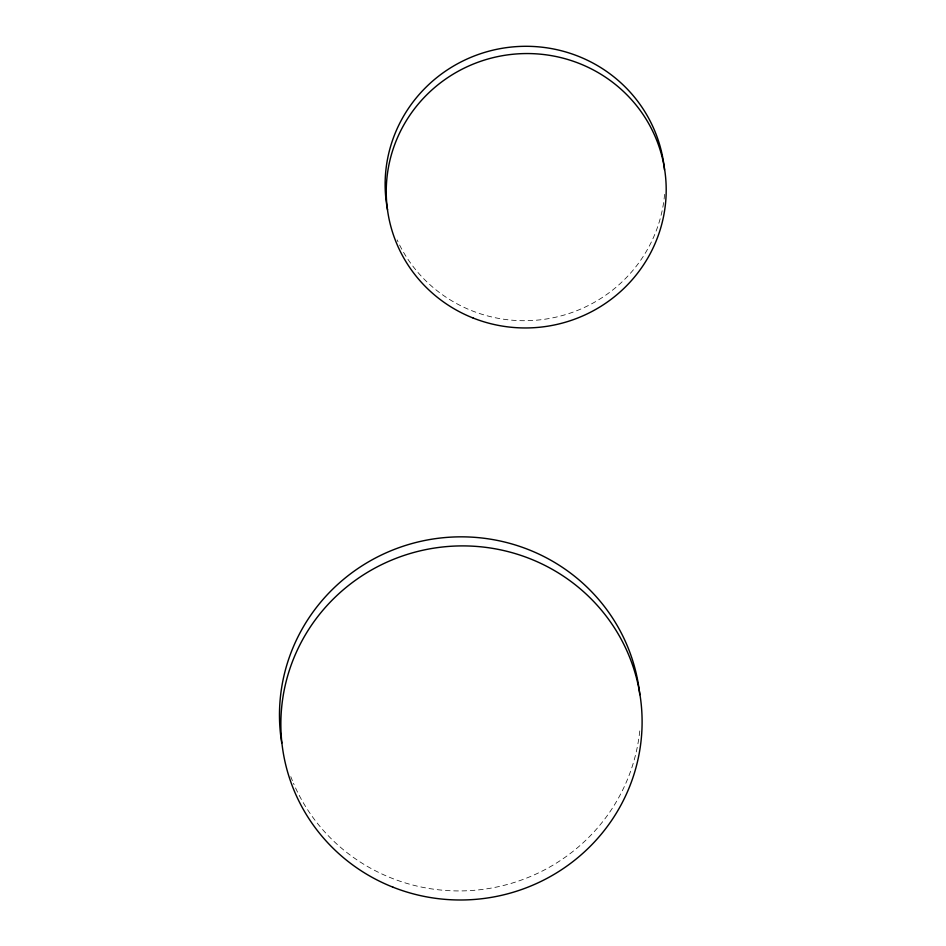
<?xml version="1.0" encoding="UTF-8"?>
<svg xmlns="http://www.w3.org/2000/svg" width="946" height="946" viewBox="0 0 946 946"><rect width="100%" height="100%" fill="white"/><g stroke="black" fill="none" stroke-linecap="round" stroke-linejoin="round"><path stroke-width="0.71" stroke-dasharray="4.73 3.55" d="M664.589 194.356A140.055 137.146 -8.7 0 1 548.242 318.684A140.055 137.146 -8.7 0 1 397.143 239.906M639.768 730.927A180.71 176.961 -8.7 0 1 486.54 888.862A180.71 176.961 -8.7 0 1 293.485 783.3M292.373 780.651A180.71 176.961 -8.7 0 1 290.789 776.619"/><path stroke-width="1.42" d="M387.564 209.846A140.055 137.146 -8.7 0 1 505.578 47.761A140.055 137.146 -8.7 0 1 664.494 169.89M281.754 743.036A180.71 176.961 -8.7 0 1 436.555 538.499A180.71 176.961 -8.7 0 1 639.78 694.707M473.154 318.045A140.055 137.146 -8.7 0 0 664.932 171.463A140.055 137.146 -8.7 0 0 440.576 82.751A140.055 137.146 -8.7 0 0 473.154 318.045M393.004 887.194A180.71 176.961 -8.7 0 0 640.466 698.053A180.71 176.961 -8.7 0 0 350.966 583.587A180.71 176.961 -8.7 0 0 393.004 887.194"/></g></svg>
